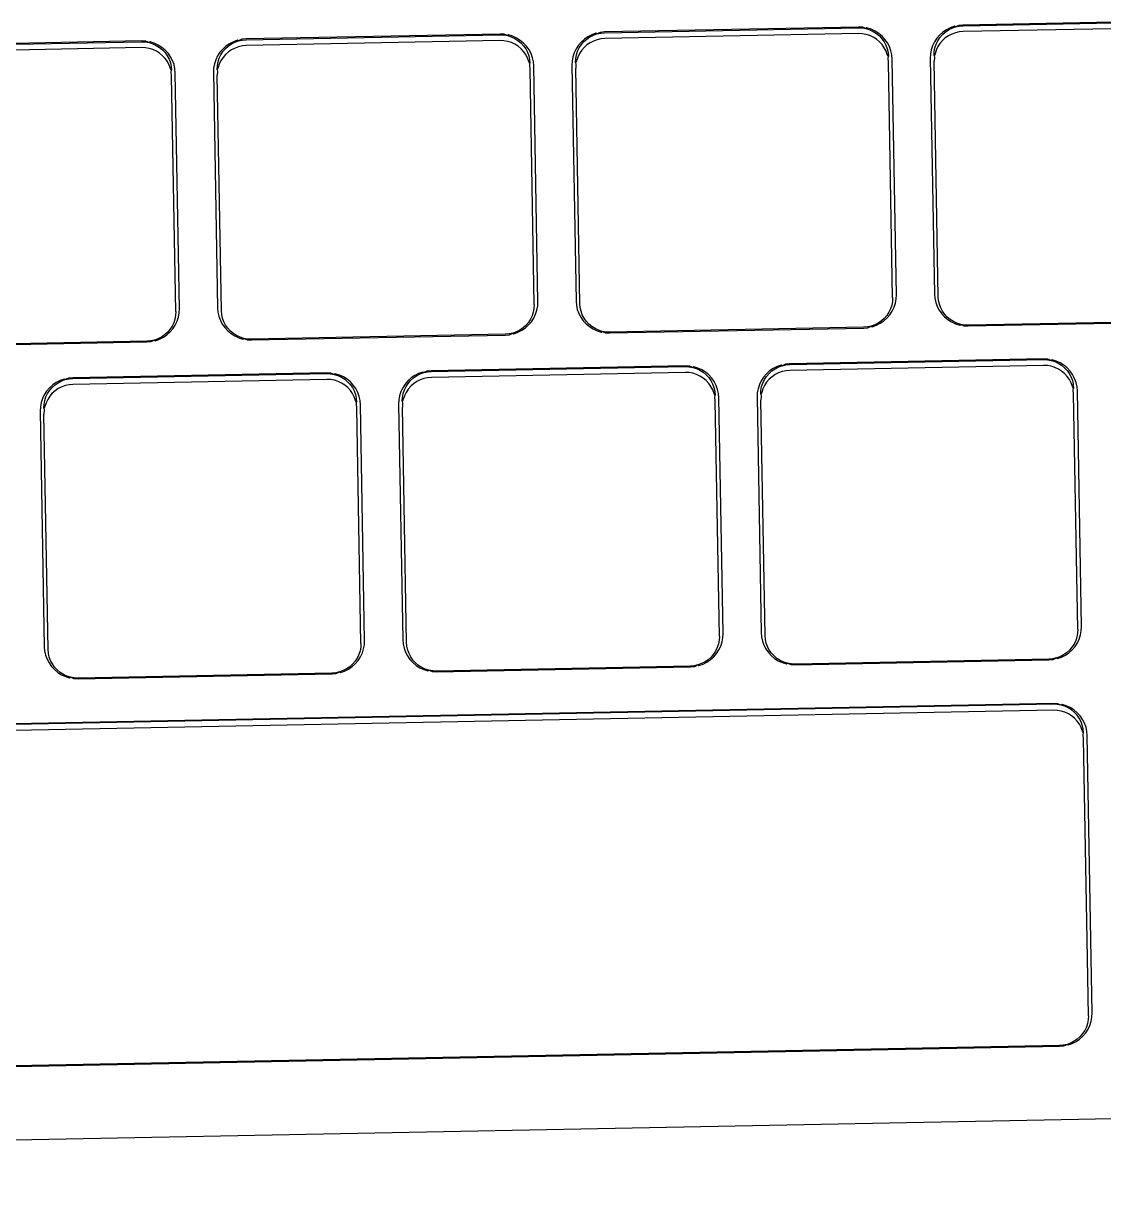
# Model space of a CAD drawing. Header units: millimetres. Extents: x -9564 to 100156, y -26854 to 24346.
# Drawn here: x 67080.6 to 67130.9, y -3051.8 to -2997.9 of the extents above; entities that cross this region are included whole.
import ezdxf

# ---------------------------------------------------------------- set-up
doc = ezdxf.new("R2010")
doc.units = ezdxf.units.MM
doc.header["$LTSCALE"] = 100
doc.layers.add('Muebles', color=112, linetype='Continuous')

msp = doc.modelspace()

# ---------------------------------------------------------------- linework, layer by layer
at = {"layer": 'Muebles'}
for p, q in [((67136.115, -2997.787), (67124.298, -2998.018)), ((67107.621, -2998.343), (67107.424, -2998.359)), ((67119.438, -2998.112), (67107.621, -2998.343)), ((67107.627, -2998.378), (67119.432, -2998.147)), ((67119.432, -2998.147), (67119.612, -2998.156)), ((67119.635, -2998.121), (67119.438, -2998.112)), ((67119.612, -2998.156), (67119.789, -2998.187)), ((67119.789, -2998.187), (67119.635, -2998.121)), ((67119.834, -2998.156), (67119.789, -2998.187)), ((67119.789, -2998.187), (67119.96, -2998.24)), ((67120.028, -2998.217), (67119.834, -2998.156)), ((67119.96, -2998.24), (67120.122, -2998.315)), ((67120.211, -2998.302), (67120.028, -2998.217)), ((67120.122, -2998.315), (67120.273, -2998.41)), ((67120.382, -2998.409), (67120.211, -2998.302)), ((67123.532, -2998.237), (67123.365, -2998.351)), ((67123.474, -2998.348), (67123.621, -2998.247)), ((67123.712, -2998.145), (67123.532, -2998.237)), ((67123.621, -2998.247), (67123.781, -2998.166)), ((67123.903, -2998.077), (67123.712, -2998.145)), ((67123.781, -2998.166), (67123.95, -2998.105)), ((67123.95, -2998.105), (67123.903, -2998.077)), ((67124.102, -2998.034), (67123.95, -2998.105)), ((67123.95, -2998.105), (67124.126, -2998.068)), ((67124.131, -2998.341), (67123.955, -2998.378)), ((67124.298, -2998.018), (67124.102, -2998.034)), ((67124.126, -2998.068), (67124.305, -2998.052)), ((67124.31, -2998.325), (67124.131, -2998.341)), ((67124.305, -2998.052), (67136.11, -2997.822)), ((67136.115, -2998.095), (67124.31, -2998.325)), ((67086.082, -2998.762), (67074.265, -2998.993)), ((67074.271, -2999.028), (67086.077, -2998.798)), ((67086.077, -2998.798), (67086.256, -2998.806)), ((67086.279, -2998.771), (67086.082, -2998.762)), ((67086.256, -2998.806), (67086.433, -2998.837)), ((67086.433, -2998.837), (67086.279, -2998.771)), ((67086.479, -2998.806), (67086.433, -2998.837)), ((67086.433, -2998.837), (67086.604, -2998.89)), ((67086.672, -2998.867), (67086.479, -2998.806)), ((67086.856, -2998.952), (67086.672, -2998.867)), ((67090.357, -2998.795), (67090.176, -2998.887)), ((67090.266, -2998.897), (67090.426, -2998.816)), ((67090.548, -2998.727), (67090.357, -2998.795)), ((67090.426, -2998.816), (67090.595, -2998.756)), ((67090.595, -2998.756), (67090.548, -2998.727)), ((67090.746, -2998.684), (67090.595, -2998.756)), ((67090.595, -2998.756), (67090.77, -2998.718)), ((67090.943, -2998.668), (67090.746, -2998.684)), ((67090.77, -2998.718), (67090.949, -2998.703)), ((67102.76, -2998.437), (67090.943, -2998.668)), ((67090.949, -2998.703), (67102.755, -2998.473)), ((67102.759, -2998.746), (67090.954, -2998.976)), ((67102.755, -2998.473), (67102.934, -2998.481)), ((67102.939, -2998.754), (67102.759, -2998.746)), ((67102.957, -2998.446), (67102.76, -2998.437)), ((67102.934, -2998.481), (67103.111, -2998.512)), ((67103.116, -2998.785), (67102.939, -2998.754)), ((67103.111, -2998.512), (67102.957, -2998.446)), ((67103.157, -2998.481), (67103.111, -2998.512)), ((67103.111, -2998.512), (67103.282, -2998.565)), ((67103.287, -2998.838), (67103.116, -2998.785)), ((67103.35, -2998.542), (67103.157, -2998.481)), ((67103.282, -2998.565), (67103.444, -2998.64)), ((67103.449, -2998.913), (67103.287, -2998.838)), ((67103.534, -2998.627), (67103.35, -2998.542)), ((67103.444, -2998.64), (67103.596, -2998.736)), ((67103.704, -2998.734), (67103.534, -2998.627)), ((67103.596, -2998.736), (67103.733, -2998.849)), ((67103.859, -2998.863), (67103.704, -2998.734)), ((67103.733, -2998.849), (67103.853, -2998.98)), ((67103.995, -2999.01), (67103.859, -2998.863)), ((67106.537, -2998.811), (67106.406, -2998.963)), ((67106.687, -2998.676), (67106.537, -2998.811)), ((67106.547, -2998.928), (67106.663, -2998.792)), ((67106.663, -2998.792), (67106.796, -2998.673)), ((67106.854, -2998.562), (67106.687, -2998.676)), ((67106.796, -2998.673), (67106.944, -2998.572)), ((67106.948, -2998.845), (67106.801, -2998.946)), ((67107.034, -2998.47), (67106.854, -2998.562)), ((67106.944, -2998.572), (67107.103, -2998.491)), ((67107.108, -2998.764), (67106.948, -2998.845)), ((67107.226, -2998.402), (67107.034, -2998.47)), ((67107.103, -2998.491), (67107.272, -2998.431)), ((67107.277, -2998.704), (67107.108, -2998.764)), ((67107.272, -2998.431), (67107.226, -2998.402)), ((67107.424, -2998.359), (67107.272, -2998.431)), ((67107.272, -2998.431), (67107.448, -2998.393)), ((67107.453, -2998.666), (67107.277, -2998.704)), ((67107.448, -2998.393), (67107.627, -2998.378)), ((67107.632, -2998.651), (67107.453, -2998.666)), ((67119.437, -2998.42), (67107.632, -2998.651)), ((67119.617, -2998.429), (67119.437, -2998.42)), ((67119.793, -2998.46), (67119.617, -2998.429)), ((67119.965, -2998.513), (67119.793, -2998.46)), ((67120.127, -2998.588), (67119.965, -2998.513)), ((67120.278, -2998.683), (67120.127, -2998.588)), ((67120.273, -2998.41), (67120.41, -2998.524)), ((67120.415, -2998.797), (67120.278, -2998.683)), ((67120.537, -2998.538), (67120.382, -2998.409)), ((67120.41, -2998.524), (67120.531, -2998.655)), ((67120.536, -2998.928), (67120.415, -2998.797)), ((67120.531, -2998.655), (67120.634, -2998.8)), ((67120.673, -2998.685), (67120.537, -2998.538)), ((67120.634, -2998.8), (67120.716, -2998.957)), ((67120.788, -2998.848), (67120.673, -2998.685)), ((67120.881, -2999.025), (67120.788, -2998.848)), ((67122.975, -2998.806), (67122.888, -2998.986)), ((67123.084, -2998.638), (67122.975, -2998.806)), ((67123.051, -2998.912), (67123.127, -2998.751)), ((67123.215, -2998.485), (67123.084, -2998.638)), ((67123.127, -2998.751), (67123.225, -2998.603)), ((67123.229, -2998.876), (67123.132, -2999.025)), ((67123.365, -2998.351), (67123.215, -2998.485)), ((67123.225, -2998.603), (67123.341, -2998.467)), ((67123.346, -2998.74), (67123.229, -2998.876)), ((67123.341, -2998.467), (67123.474, -2998.348)), ((67123.479, -2998.621), (67123.346, -2998.74)), ((67123.626, -2998.52), (67123.479, -2998.621)), ((67123.786, -2998.439), (67123.626, -2998.52)), ((67123.955, -2998.378), (67123.786, -2998.439)), ((67086.082, -2999.071), (67074.276, -2999.301)), ((67086.261, -2999.079), (67086.082, -2999.071)), ((67086.438, -2999.11), (67086.261, -2999.079)), ((67086.609, -2999.163), (67086.438, -2999.11)), ((67086.604, -2998.89), (67086.767, -2998.965)), ((67086.772, -2999.238), (67086.609, -2999.163)), ((67086.767, -2998.965), (67086.918, -2999.061)), ((67086.923, -2999.334), (67086.772, -2999.238)), ((67087.026, -2999.059), (67086.856, -2998.952)), ((67086.918, -2999.061), (67087.055, -2999.175)), ((67087.06, -2999.448), (67086.923, -2999.334)), ((67087.181, -2999.188), (67087.026, -2999.059)), ((67087.055, -2999.175), (67087.176, -2999.305)), ((67087.176, -2999.305), (67087.278, -2999.45)), ((67087.317, -2999.335), (67087.181, -2999.188)), ((67087.433, -2999.499), (67087.317, -2999.335)), ((67089.729, -2999.288), (67089.619, -2999.456)), ((67089.695, -2999.562), (67089.772, -2999.402)), ((67089.86, -2999.136), (67089.729, -2999.288)), ((67089.772, -2999.402), (67089.869, -2999.253)), ((67090.01, -2999.001), (67089.86, -2999.136)), ((67089.869, -2999.253), (67089.985, -2999.117)), ((67089.99, -2999.39), (67089.874, -2999.526)), ((67089.985, -2999.117), (67090.118, -2998.998)), ((67090.123, -2999.271), (67089.99, -2999.39)), ((67090.176, -2998.887), (67090.01, -2999.001)), ((67090.118, -2998.998), (67090.266, -2998.897)), ((67090.271, -2999.17), (67090.123, -2999.271)), ((67090.43, -2999.089), (67090.271, -2999.17)), ((67090.599, -2999.029), (67090.43, -2999.089)), ((67090.775, -2998.991), (67090.599, -2999.029)), ((67090.954, -2998.976), (67090.775, -2998.991)), ((67103.6, -2999.009), (67103.449, -2998.913)), ((67103.737, -2999.123), (67103.6, -2999.009)), ((67103.858, -2999.253), (67103.737, -2999.123)), ((67103.853, -2998.98), (67103.956, -2999.125)), ((67103.961, -2999.398), (67103.858, -2999.253)), ((67103.956, -2999.125), (67104.038, -2999.282)), ((67104.043, -2999.555), (67103.961, -2999.398)), ((67104.11, -2999.174), (67103.995, -2999.01)), ((67104.038, -2999.282), (67104.099, -2999.449)), ((67104.203, -2999.35), (67104.11, -2999.174)), ((67104.271, -2999.538), (67104.203, -2999.35)), ((67106.211, -2999.311), (67106.149, -2999.501)), ((67106.297, -2999.131), (67106.211, -2999.311)), ((67106.286, -2999.579), (67106.318, -2999.405)), ((67106.406, -2998.963), (67106.297, -2999.131)), ((67106.318, -2999.405), (67106.373, -2999.237)), ((67106.373, -2999.237), (67106.45, -2999.077)), ((67106.454, -2999.35), (67106.378, -2999.51)), ((67106.45, -2999.077), (67106.547, -2998.928)), ((67106.552, -2999.201), (67106.454, -2999.35)), ((67106.668, -2999.065), (67106.552, -2999.201)), ((67106.801, -2998.946), (67106.668, -2999.065)), ((67120.638, -2999.073), (67120.536, -2998.928)), ((67120.721, -2999.23), (67120.638, -2999.073)), ((67120.716, -2998.957), (67120.777, -2999.123)), ((67120.781, -2999.396), (67120.721, -2999.23)), ((67120.777, -2999.123), (67120.815, -2999.296)), ((67120.829, -2999.472), (67120.781, -2999.396)), ((67120.815, -2999.296), (67120.829, -2999.472)), ((67120.949, -2999.213), (67120.881, -2999.025)), ((67120.992, -2999.407), (67120.949, -2999.213)), ((67121.008, -2999.6), (67120.992, -2999.407)), ((67122.791, -2999.372), (67122.781, -2999.565)), ((67122.827, -2999.176), (67122.791, -2999.372)), ((67122.888, -2998.986), (67122.827, -2999.176)), ((67122.955, -2999.431), (67122.964, -2999.254)), ((67123.001, -2999.353), (67122.955, -2999.431)), ((67122.964, -2999.254), (67122.996, -2999.08)), ((67122.996, -2999.08), (67123.051, -2998.912)), ((67123.056, -2999.185), (67123.001, -2999.353)), ((67123.132, -2999.025), (67123.056, -2999.185)), ((67087.18, -2999.578), (67087.06, -2999.448)), ((67087.283, -2999.723), (67087.18, -2999.578)), ((67087.278, -2999.45), (67087.36, -2999.607)), ((67087.365, -2999.88), (67087.283, -2999.723)), ((67087.36, -2999.607), (67087.421, -2999.774)), ((67087.426, -3000.047), (67087.365, -2999.88)), ((67087.421, -2999.774), (67087.459, -2999.946)), ((67087.525, -2999.676), (67087.433, -2999.499)), ((67087.459, -2999.946), (67087.474, -3000.123)), ((67087.594, -2999.863), (67087.525, -2999.676)), ((67087.637, -3000.057), (67087.594, -2999.863)), ((67089.471, -2999.826), (67089.435, -3000.022)), ((67089.533, -2999.636), (67089.471, -2999.826)), ((67089.619, -2999.456), (67089.533, -2999.636)), ((67089.6, -3000.081), (67089.608, -2999.904)), ((67089.608, -2999.904), (67089.64, -2999.73)), ((67089.64, -2999.73), (67089.695, -2999.562)), ((67089.7, -2999.835), (67089.645, -3000.003)), ((67089.777, -2999.675), (67089.7, -2999.835)), ((67089.874, -2999.526), (67089.777, -2999.675)), ((67104.104, -2999.722), (67104.043, -2999.555)), ((67104.099, -2999.449), (67104.137, -2999.621)), ((67104.152, -2999.797), (67104.104, -2999.722)), ((67104.137, -2999.621), (67104.152, -2999.797)), ((67104.142, -2999.894), (67104.152, -2999.797)), ((67104.157, -3000.07), (67104.142, -2999.894)), ((67104.314, -2999.732), (67104.271, -2999.538)), ((67104.331, -2999.925), (67104.314, -2999.732)), ((67104.524, -3010.896), (67104.331, -2999.925)), ((67106.113, -2999.697), (67106.103, -2999.89)), ((67106.103, -2999.89), (67106.297, -3010.862)), ((67106.149, -2999.501), (67106.113, -2999.697)), ((67106.278, -2999.756), (67106.286, -2999.579)), ((67106.323, -2999.678), (67106.278, -2999.756)), ((67106.278, -2999.756), (67106.291, -2999.852)), ((67106.291, -2999.852), (67106.282, -3000.029)), ((67106.378, -2999.51), (67106.323, -2999.678)), ((67120.819, -2999.569), (67120.829, -2999.472)), ((67120.834, -2999.745), (67120.819, -2999.569)), ((67121.028, -3010.706), (67120.834, -2999.745)), ((67121.202, -3010.571), (67121.008, -2999.6)), ((67122.781, -2999.565), (67122.975, -3010.537)), ((67122.955, -2999.431), (67122.969, -2999.527)), ((67122.969, -2999.527), (67122.96, -2999.704)), ((67123.154, -3010.664), (67122.96, -2999.704)), ((67087.474, -3000.123), (67087.426, -3000.047)), ((67087.464, -3000.219), (67087.474, -3000.123)), ((67087.479, -3000.396), (67087.464, -3000.219)), ((67087.672, -3011.356), (67087.479, -3000.396)), ((67087.653, -3000.25), (67087.637, -3000.057)), ((67087.846, -3011.222), (67087.653, -3000.25)), ((67089.435, -3000.022), (67089.426, -3000.216)), ((67089.426, -3000.216), (67089.619, -3011.187)), ((67089.645, -3000.003), (67089.6, -3000.081)), ((67089.6, -3000.081), (67089.613, -3000.177)), ((67089.613, -3000.177), (67089.605, -3000.354)), ((67089.798, -3011.315), (67089.605, -3000.354)), ((67104.35, -3011.031), (67104.157, -3000.07)), ((67106.476, -3010.989), (67106.282, -3000.029)), ((67121.028, -3010.706), (67121.019, -3010.882)), ((67121.192, -3010.765), (67121.202, -3010.571)), ((67122.975, -3010.537), (67122.991, -3010.73)), ((67122.991, -3010.73), (67123.034, -3010.924)), ((67123.168, -3010.841), (67123.154, -3010.664)), ((67087.837, -3011.415), (67087.846, -3011.222)), ((67089.619, -3011.187), (67089.635, -3011.38)), ((67104.341, -3011.208), (67104.309, -3011.382)), ((67104.35, -3011.031), (67104.341, -3011.208)), ((67104.479, -3011.286), (67104.515, -3011.09)), ((67104.515, -3011.09), (67104.524, -3010.896)), ((67106.297, -3010.862), (67106.313, -3011.055)), ((67106.313, -3011.055), (67106.356, -3011.249)), ((67106.356, -3011.249), (67106.424, -3011.436)), ((67106.491, -3011.166), (67106.476, -3010.989)), ((67106.529, -3011.338), (67106.491, -3011.166)), ((67120.932, -3011.225), (67120.856, -3011.385)), ((67120.987, -3011.057), (67120.932, -3011.225)), ((67121.019, -3010.882), (67120.987, -3011.057)), ((67121.008, -3011.331), (67121.095, -3011.15)), ((67121.095, -3011.15), (67121.156, -3010.961)), ((67121.156, -3010.961), (67121.192, -3010.765)), ((67123.034, -3010.924), (67123.102, -3011.111)), ((67123.102, -3011.111), (67123.195, -3011.288)), ((67123.207, -3011.013), (67123.168, -3010.841)), ((67123.267, -3011.18), (67123.207, -3011.013)), ((67123.349, -3011.337), (67123.267, -3011.18)), ((67087.632, -3011.707), (67087.577, -3011.875)), ((67087.663, -3011.533), (67087.632, -3011.707)), ((67087.653, -3011.981), (67087.739, -3011.801)), ((67087.672, -3011.356), (67087.663, -3011.533)), ((67087.739, -3011.801), (67087.801, -3011.611)), ((67087.801, -3011.611), (67087.837, -3011.415)), ((67089.635, -3011.38), (67089.678, -3011.574)), ((67089.678, -3011.574), (67089.747, -3011.762)), ((67089.747, -3011.762), (67089.839, -3011.938)), ((67089.813, -3011.491), (67089.798, -3011.315)), ((67089.851, -3011.663), (67089.813, -3011.491)), ((67089.912, -3011.83), (67089.851, -3011.663)), ((67104.178, -3011.71), (67104.081, -3011.859)), ((67104.254, -3011.55), (67104.178, -3011.71)), ((67104.221, -3011.824), (67104.331, -3011.656)), ((67104.309, -3011.382), (67104.254, -3011.55)), ((67104.331, -3011.656), (67104.417, -3011.476)), ((67104.417, -3011.476), (67104.479, -3011.286)), ((67106.424, -3011.436), (67106.517, -3011.613)), ((67106.517, -3011.613), (67106.632, -3011.777)), ((67106.589, -3011.505), (67106.529, -3011.338)), ((67106.672, -3011.662), (67106.589, -3011.505)), ((67106.632, -3011.777), (67106.769, -3011.924)), ((67106.774, -3011.807), (67106.672, -3011.662)), ((67106.895, -3011.937), (67106.774, -3011.807)), ((67120.509, -3011.789), (67120.362, -3011.89)), ((67120.451, -3011.9), (67120.618, -3011.786)), ((67120.642, -3011.669), (67120.509, -3011.789)), ((67120.618, -3011.786), (67120.768, -3011.651)), ((67120.758, -3011.534), (67120.642, -3011.669)), ((67120.856, -3011.385), (67120.758, -3011.534)), ((67120.768, -3011.651), (67120.899, -3011.499)), ((67120.899, -3011.499), (67121.008, -3011.331)), ((67123.195, -3011.288), (67123.31, -3011.452)), ((67123.31, -3011.452), (67123.446, -3011.599)), ((67123.452, -3011.482), (67123.349, -3011.337)), ((67123.446, -3011.599), (67123.601, -3011.728)), ((67123.573, -3011.612), (67123.452, -3011.482)), ((67123.71, -3011.726), (67123.573, -3011.612)), ((67123.601, -3011.728), (67123.772, -3011.835)), ((67123.861, -3011.822), (67123.71, -3011.726)), ((67124.023, -3011.897), (67123.861, -3011.822)), ((67124.545, -3012.024), (67136.362, -3011.794)), ((67136.356, -3011.759), (67124.551, -3011.989)), ((67087.287, -3012.32), (67087.154, -3012.439)), ((67087.262, -3012.436), (67087.412, -3012.301)), ((67087.403, -3012.184), (67087.287, -3012.32)), ((67087.5, -3012.035), (67087.403, -3012.184)), ((67087.412, -3012.301), (67087.543, -3012.149)), ((67087.577, -3011.875), (67087.5, -3012.035)), ((67087.543, -3012.149), (67087.653, -3011.981)), ((67089.839, -3011.938), (67089.955, -3012.102)), ((67089.994, -3011.987), (67089.912, -3011.83)), ((67089.955, -3012.102), (67090.091, -3012.249)), ((67090.096, -3012.132), (67089.994, -3011.987)), ((67090.091, -3012.249), (67090.246, -3012.378)), ((67090.217, -3012.262), (67090.096, -3012.132)), ((67090.354, -3012.376), (67090.217, -3012.262)), ((67103.355, -3012.356), (67103.18, -3012.394)), ((67103.204, -3012.428), (67103.355, -3012.356)), ((67103.524, -3012.296), (67103.355, -3012.356)), ((67103.355, -3012.356), (67103.402, -3012.385)), ((67103.402, -3012.385), (67103.593, -3012.317)), ((67103.684, -3012.215), (67103.524, -3012.296)), ((67103.593, -3012.317), (67103.773, -3012.225)), ((67103.832, -3012.114), (67103.684, -3012.215)), ((67103.773, -3012.225), (67103.94, -3012.111)), ((67103.965, -3011.995), (67103.832, -3012.114)), ((67103.94, -3012.111), (67104.09, -3011.976)), ((67104.081, -3011.859), (67103.965, -3011.995)), ((67104.09, -3011.976), (67104.221, -3011.824)), ((67106.769, -3011.924), (67106.923, -3012.053)), ((67107.032, -3012.051), (67106.895, -3011.937)), ((67106.923, -3012.053), (67107.094, -3012.16)), ((67107.183, -3012.147), (67107.032, -3012.051)), ((67107.094, -3012.16), (67107.277, -3012.245)), ((67107.346, -3012.222), (67107.183, -3012.147)), ((67107.277, -3012.245), (67107.471, -3012.306)), ((67107.517, -3012.275), (67107.346, -3012.222)), ((67107.471, -3012.306), (67107.517, -3012.275)), ((67107.693, -3012.306), (67107.517, -3012.275)), ((67107.517, -3012.275), (67107.671, -3012.341)), ((67107.671, -3012.341), (67107.868, -3012.35)), ((67107.873, -3012.314), (67107.693, -3012.306)), ((67107.868, -3012.35), (67119.685, -3012.119)), ((67119.678, -3012.084), (67107.873, -3012.314)), ((67119.857, -3012.069), (67119.678, -3012.084)), ((67119.685, -3012.119), (67119.881, -3012.103)), ((67120.033, -3012.031), (67119.857, -3012.069)), ((67119.881, -3012.103), (67120.033, -3012.031)), ((67120.202, -3011.971), (67120.033, -3012.031)), ((67120.033, -3012.031), (67120.08, -3012.06)), ((67120.08, -3012.06), (67120.271, -3011.992)), ((67120.362, -3011.89), (67120.202, -3011.971)), ((67120.271, -3011.992), (67120.451, -3011.9)), ((67123.772, -3011.835), (67123.955, -3011.92)), ((67123.955, -3011.92), (67124.149, -3011.98)), ((67124.194, -3011.95), (67124.023, -3011.897)), ((67124.149, -3011.98), (67124.194, -3011.95)), ((67124.371, -3011.981), (67124.194, -3011.95)), ((67124.194, -3011.95), (67124.348, -3012.016)), ((67124.348, -3012.016), (67124.545, -3012.024)), ((67124.551, -3011.989), (67124.371, -3011.981)), ((67074.512, -3013), (67086.329, -3012.769)), ((67086.323, -3012.734), (67074.517, -3012.965)), ((67086.502, -3012.719), (67086.323, -3012.734)), ((67086.329, -3012.769), (67086.526, -3012.753)), ((67086.677, -3012.681), (67086.502, -3012.719)), ((67086.526, -3012.753), (67086.677, -3012.681)), ((67086.846, -3012.621), (67086.677, -3012.681)), ((67086.677, -3012.681), (67086.724, -3012.71)), ((67086.724, -3012.71), (67086.915, -3012.642)), ((67087.006, -3012.54), (67086.846, -3012.621)), ((67086.915, -3012.642), (67087.096, -3012.55)), ((67087.154, -3012.439), (67087.006, -3012.54)), ((67087.096, -3012.55), (67087.262, -3012.436)), ((67090.246, -3012.378), (67090.416, -3012.485)), ((67090.505, -3012.472), (67090.354, -3012.376)), ((67090.416, -3012.485), (67090.6, -3012.57)), ((67090.668, -3012.547), (67090.505, -3012.472)), ((67090.6, -3012.57), (67090.793, -3012.631)), ((67090.839, -3012.6), (67090.668, -3012.547)), ((67090.793, -3012.631), (67090.839, -3012.6)), ((67091.016, -3012.631), (67090.839, -3012.6)), ((67090.839, -3012.6), (67090.993, -3012.666)), ((67090.993, -3012.666), (67091.19, -3012.675)), ((67091.195, -3012.639), (67091.016, -3012.631)), ((67091.19, -3012.675), (67103.007, -3012.444)), ((67103, -3012.409), (67091.195, -3012.639)), ((67103.18, -3012.394), (67103, -3012.409)), ((67103.007, -3012.444), (67103.204, -3012.428)), ((67111.375, -3013.878), (67099.558, -3014.108)), ((67099.564, -3014.143), (67111.37, -3013.913)), ((67111.37, -3013.913), (67111.549, -3013.921)), ((67111.572, -3013.887), (67111.375, -3013.878)), ((67111.549, -3013.921), (67111.726, -3013.952)), ((67111.726, -3013.952), (67111.572, -3013.887)), ((67111.772, -3013.922), (67111.726, -3013.952)), ((67111.726, -3013.952), (67111.897, -3014.006)), ((67111.965, -3013.982), (67111.772, -3013.922)), ((67115.65, -3013.911), (67115.469, -3014.002)), ((67115.559, -3014.013), (67115.718, -3013.931)), ((67115.841, -3013.843), (67115.65, -3013.911)), ((67115.718, -3013.931), (67115.887, -3013.871)), ((67115.887, -3013.871), (67115.841, -3013.843)), ((67116.039, -3013.8), (67115.887, -3013.871)), ((67115.887, -3013.871), (67116.063, -3013.833)), ((67116.236, -3013.783), (67116.039, -3013.8)), ((67116.063, -3013.833), (67116.242, -3013.818)), ((67128.053, -3013.553), (67116.236, -3013.783)), ((67116.242, -3013.818), (67128.047, -3013.588)), ((67128.052, -3013.861), (67116.247, -3014.091)), ((67128.047, -3013.588), (67128.227, -3013.596)), ((67128.232, -3013.869), (67128.052, -3013.861)), ((67128.25, -3013.562), (67128.053, -3013.553)), ((67128.227, -3013.596), (67128.404, -3013.627)), ((67128.409, -3013.9), (67128.232, -3013.869)), ((67128.404, -3013.627), (67128.25, -3013.562)), ((67128.45, -3013.597), (67128.404, -3013.627)), ((67128.404, -3013.627), (67128.575, -3013.681)), ((67128.58, -3013.954), (67128.409, -3013.9)), ((67128.643, -3013.657), (67128.45, -3013.597)), ((67128.575, -3013.681), (67128.737, -3013.756)), ((67128.742, -3014.029), (67128.58, -3013.954)), ((67128.826, -3013.742), (67128.643, -3013.657)), ((67128.737, -3013.756), (67128.888, -3013.851)), ((67128.997, -3013.85), (67128.826, -3013.742)), ((67128.888, -3013.851), (67129.026, -3013.965)), ((67129.152, -3013.978), (67128.997, -3013.85)), ((67129.026, -3013.965), (67129.146, -3014.096)), ((67129.288, -3014.126), (67129.152, -3013.978)), ((67082.485, -3014.493), (67082.294, -3014.561)), ((67082.532, -3014.521), (67082.485, -3014.493)), ((67082.684, -3014.45), (67082.532, -3014.521)), ((67082.532, -3014.521), (67082.708, -3014.483)), ((67082.88, -3014.433), (67082.684, -3014.45)), ((67082.708, -3014.483), (67082.887, -3014.468)), ((67094.697, -3014.203), (67082.88, -3014.433)), ((67082.887, -3014.468), (67094.692, -3014.238)), ((67094.697, -3014.511), (67082.891, -3014.741)), ((67094.692, -3014.238), (67094.871, -3014.246)), ((67094.894, -3014.212), (67094.697, -3014.203)), ((67094.876, -3014.519), (67094.697, -3014.511)), ((67094.871, -3014.246), (67095.048, -3014.277)), ((67095.053, -3014.55), (67094.876, -3014.519)), ((67095.048, -3014.277), (67094.894, -3014.212)), ((67095.094, -3014.247), (67095.048, -3014.277)), ((67095.048, -3014.277), (67095.219, -3014.331)), ((67095.287, -3014.308), (67095.094, -3014.247)), ((67095.219, -3014.331), (67095.382, -3014.406)), ((67095.471, -3014.392), (67095.287, -3014.308)), ((67095.382, -3014.406), (67095.533, -3014.501)), ((67095.641, -3014.5), (67095.471, -3014.392)), ((67095.533, -3014.501), (67095.67, -3014.615)), ((67095.796, -3014.628), (67095.641, -3014.5)), ((67098.625, -3014.442), (67098.475, -3014.576)), ((67098.6, -3014.558), (67098.733, -3014.439)), ((67098.791, -3014.328), (67098.625, -3014.442)), ((67098.733, -3014.439), (67098.881, -3014.338)), ((67098.972, -3014.236), (67098.791, -3014.328)), ((67098.881, -3014.338), (67099.041, -3014.256)), ((67099.163, -3014.168), (67098.972, -3014.236)), ((67099.041, -3014.256), (67099.21, -3014.196)), ((67099.215, -3014.469), (67099.045, -3014.529)), ((67099.21, -3014.196), (67099.163, -3014.168)), ((67099.361, -3014.125), (67099.21, -3014.196)), ((67099.21, -3014.196), (67099.385, -3014.158)), ((67099.39, -3014.431), (67099.215, -3014.469)), ((67099.558, -3014.108), (67099.361, -3014.125)), ((67099.385, -3014.158), (67099.564, -3014.143)), ((67099.569, -3014.416), (67099.39, -3014.431)), ((67111.375, -3014.186), (67099.569, -3014.416)), ((67111.554, -3014.194), (67111.375, -3014.186)), ((67111.731, -3014.225), (67111.554, -3014.194)), ((67111.902, -3014.279), (67111.731, -3014.225)), ((67111.897, -3014.006), (67112.06, -3014.081)), ((67112.064, -3014.354), (67111.902, -3014.279)), ((67112.149, -3014.067), (67111.965, -3013.982)), ((67112.06, -3014.081), (67112.211, -3014.176)), ((67112.215, -3014.449), (67112.064, -3014.354)), ((67112.319, -3014.175), (67112.149, -3014.067)), ((67112.211, -3014.176), (67112.348, -3014.29)), ((67112.353, -3014.563), (67112.215, -3014.449)), ((67112.474, -3014.303), (67112.319, -3014.175)), ((67112.348, -3014.29), (67112.469, -3014.421)), ((67112.469, -3014.421), (67112.571, -3014.566)), ((67112.61, -3014.451), (67112.474, -3014.303)), ((67112.726, -3014.614), (67112.61, -3014.451)), ((67115.022, -3014.404), (67114.912, -3014.572)), ((67114.988, -3014.677), (67115.065, -3014.517)), ((67115.152, -3014.251), (67115.022, -3014.404)), ((67115.065, -3014.517), (67115.162, -3014.368)), ((67115.302, -3014.117), (67115.152, -3014.251)), ((67115.162, -3014.368), (67115.278, -3014.233)), ((67115.283, -3014.506), (67115.167, -3014.641)), ((67115.278, -3014.233), (67115.411, -3014.114)), ((67115.416, -3014.387), (67115.283, -3014.506)), ((67115.469, -3014.002), (67115.302, -3014.117)), ((67115.411, -3014.114), (67115.559, -3014.013)), ((67115.563, -3014.286), (67115.416, -3014.387)), ((67115.723, -3014.204), (67115.563, -3014.286)), ((67115.892, -3014.144), (67115.723, -3014.204)), ((67116.068, -3014.106), (67115.892, -3014.144)), ((67116.247, -3014.091), (67116.068, -3014.106)), ((67128.893, -3014.124), (67128.742, -3014.029)), ((67129.03, -3014.238), (67128.893, -3014.124)), ((67129.151, -3014.369), (67129.03, -3014.238)), ((67129.146, -3014.096), (67129.249, -3014.241)), ((67129.253, -3014.514), (67129.151, -3014.369)), ((67129.249, -3014.241), (67129.331, -3014.398)), ((67129.336, -3014.671), (67129.253, -3014.514)), ((67129.403, -3014.289), (67129.288, -3014.126)), ((67129.331, -3014.398), (67129.392, -3014.564)), ((67129.496, -3014.466), (67129.403, -3014.289)), ((67129.564, -3014.653), (67129.496, -3014.466)), ((67081.666, -3015.054), (67081.556, -3015.222)), ((67081.797, -3014.901), (67081.666, -3015.054)), ((67081.709, -3015.167), (67081.806, -3015.018)), ((67081.947, -3014.767), (67081.797, -3014.901)), ((67081.806, -3015.018), (67081.923, -3014.883)), ((67081.923, -3014.883), (67082.056, -3014.764)), ((67082.06, -3015.037), (67081.927, -3015.156)), ((67082.114, -3014.653), (67081.947, -3014.767)), ((67082.056, -3014.764), (67082.203, -3014.663)), ((67082.208, -3014.936), (67082.06, -3015.037)), ((67082.294, -3014.561), (67082.114, -3014.653)), ((67082.203, -3014.663), (67082.363, -3014.581)), ((67082.368, -3014.855), (67082.208, -3014.936)), ((67082.363, -3014.581), (67082.532, -3014.521)), ((67082.537, -3014.794), (67082.368, -3014.855)), ((67082.712, -3014.756), (67082.537, -3014.794)), ((67082.891, -3014.741), (67082.712, -3014.756)), ((67095.224, -3014.604), (67095.053, -3014.55)), ((67095.387, -3014.679), (67095.224, -3014.604)), ((67095.538, -3014.774), (67095.387, -3014.679)), ((67095.675, -3014.888), (67095.538, -3014.774)), ((67095.67, -3014.615), (67095.791, -3014.746)), ((67095.796, -3015.019), (67095.675, -3014.888)), ((67095.791, -3014.746), (67095.893, -3014.891)), ((67095.932, -3014.776), (67095.796, -3014.628)), ((67095.898, -3015.164), (67095.796, -3015.019)), ((67095.893, -3014.891), (67095.975, -3015.048)), ((67096.048, -3014.939), (67095.932, -3014.776)), ((67095.975, -3015.048), (67096.036, -3015.214)), ((67096.14, -3015.116), (67096.048, -3014.939)), ((67098.234, -3014.897), (67098.148, -3015.077)), ((67098.344, -3014.729), (67098.234, -3014.897)), ((67098.256, -3015.171), (67098.31, -3015.002)), ((67098.31, -3015.002), (67098.387, -3014.842)), ((67098.475, -3014.576), (67098.344, -3014.729)), ((67098.387, -3014.842), (67098.484, -3014.693)), ((67098.489, -3014.966), (67098.392, -3015.115)), ((67098.484, -3014.693), (67098.6, -3014.558)), ((67098.605, -3014.831), (67098.489, -3014.966)), ((67098.738, -3014.712), (67098.605, -3014.831)), ((67098.886, -3014.611), (67098.738, -3014.712)), ((67099.045, -3014.529), (67098.886, -3014.611)), ((67112.473, -3014.694), (67112.353, -3014.563)), ((67112.576, -3014.839), (67112.473, -3014.694)), ((67112.571, -3014.566), (67112.653, -3014.723)), ((67112.658, -3014.996), (67112.576, -3014.839)), ((67112.653, -3014.723), (67112.714, -3014.889)), ((67112.719, -3015.162), (67112.658, -3014.996)), ((67112.714, -3014.889), (67112.752, -3015.062)), ((67112.818, -3014.791), (67112.726, -3014.614)), ((67112.887, -3014.978), (67112.818, -3014.791)), ((67112.929, -3015.173), (67112.887, -3014.978)), ((67114.764, -3014.942), (67114.728, -3015.138)), ((67114.826, -3014.752), (67114.764, -3014.942)), ((67114.912, -3014.572), (67114.826, -3014.752)), ((67114.893, -3015.197), (67114.901, -3015.02)), ((67114.901, -3015.02), (67114.933, -3014.846)), ((67114.933, -3014.846), (67114.988, -3014.677)), ((67114.993, -3014.95), (67114.938, -3015.119)), ((67115.07, -3014.79), (67114.993, -3014.95)), ((67115.167, -3014.641), (67115.07, -3014.79)), ((67129.396, -3014.837), (67129.336, -3014.671)), ((67129.392, -3014.564), (67129.43, -3014.737)), ((67129.445, -3014.913), (67129.396, -3014.837)), ((67129.43, -3014.737), (67129.445, -3014.913)), ((67129.435, -3015.01), (67129.445, -3014.913)), ((67129.449, -3015.186), (67129.435, -3015.01)), ((67129.607, -3014.848), (67129.564, -3014.653)), ((67129.623, -3015.041), (67129.607, -3014.848)), ((67129.817, -3026.012), (67129.623, -3015.041)), ((67081.408, -3015.592), (67081.372, -3015.788)), ((67081.47, -3015.402), (67081.408, -3015.592)), ((67081.556, -3015.222), (67081.47, -3015.402)), ((67081.546, -3015.67), (67081.578, -3015.496)), ((67081.578, -3015.496), (67081.633, -3015.327)), ((67081.633, -3015.327), (67081.709, -3015.167)), ((67081.714, -3015.44), (67081.637, -3015.601)), ((67081.811, -3015.291), (67081.714, -3015.44)), ((67081.927, -3015.156), (67081.811, -3015.291)), ((67095.98, -3015.321), (67095.898, -3015.164)), ((67096.041, -3015.487), (67095.98, -3015.321)), ((67096.036, -3015.214), (67096.074, -3015.387)), ((67096.089, -3015.563), (67096.041, -3015.487)), ((67096.074, -3015.387), (67096.089, -3015.563)), ((67096.079, -3015.66), (67096.089, -3015.563)), ((67096.209, -3015.303), (67096.14, -3015.116)), ((67096.252, -3015.498), (67096.209, -3015.303)), ((67096.268, -3015.691), (67096.252, -3015.498)), ((67098.05, -3015.463), (67098.041, -3015.656)), ((67098.086, -3015.267), (67098.05, -3015.463)), ((67098.148, -3015.077), (67098.086, -3015.267)), ((67098.215, -3015.522), (67098.224, -3015.345)), ((67098.26, -3015.444), (67098.215, -3015.522)), ((67098.215, -3015.522), (67098.228, -3015.618)), ((67098.224, -3015.345), (67098.256, -3015.171)), ((67098.315, -3015.275), (67098.26, -3015.444)), ((67098.392, -3015.115), (67098.315, -3015.275)), ((67112.767, -3015.238), (67112.719, -3015.162)), ((67112.752, -3015.062), (67112.767, -3015.238)), ((67112.757, -3015.335), (67112.767, -3015.238)), ((67112.772, -3015.511), (67112.757, -3015.335)), ((67112.965, -3026.472), (67112.772, -3015.511)), ((67112.946, -3015.366), (67112.929, -3015.173)), ((67113.139, -3026.337), (67112.946, -3015.366)), ((67114.728, -3015.138), (67114.718, -3015.331)), ((67114.718, -3015.331), (67114.912, -3026.303)), ((67114.938, -3015.119), (67114.893, -3015.197)), ((67114.893, -3015.197), (67114.906, -3015.293)), ((67114.906, -3015.293), (67114.898, -3015.47)), ((67115.091, -3026.43), (67114.898, -3015.47)), ((67129.643, -3026.146), (67129.449, -3015.186)), ((67081.372, -3015.788), (67081.363, -3015.981)), ((67081.363, -3015.981), (67081.556, -3026.953)), ((67081.537, -3015.847), (67081.546, -3015.67)), ((67081.583, -3015.769), (67081.537, -3015.847)), ((67081.537, -3015.847), (67081.551, -3015.943)), ((67081.551, -3015.943), (67081.542, -3016.12)), ((67081.735, -3027.08), (67081.542, -3016.12)), ((67081.637, -3015.601), (67081.583, -3015.769)), ((67096.094, -3015.836), (67096.079, -3015.66)), ((67096.287, -3026.797), (67096.094, -3015.836)), ((67096.461, -3026.662), (67096.268, -3015.691)), ((67098.041, -3015.656), (67098.234, -3026.628)), ((67098.228, -3015.618), (67098.22, -3015.795)), ((67098.413, -3026.755), (67098.22, -3015.795)), ((67113.13, -3026.53), (67113.139, -3026.337)), ((67114.912, -3026.303), (67114.928, -3026.495)), ((67129.634, -3026.323), (67129.602, -3026.497)), ((67129.643, -3026.146), (67129.634, -3026.323)), ((67129.772, -3026.401), (67129.808, -3026.205)), ((67129.808, -3026.205), (67129.817, -3026.012)), ((67096.287, -3026.797), (67096.279, -3026.973)), ((67096.416, -3027.051), (67096.452, -3026.855)), ((67096.452, -3026.855), (67096.461, -3026.662)), ((67098.234, -3026.628), (67098.251, -3026.82)), ((67098.251, -3026.82), (67098.293, -3027.015)), ((67098.428, -3026.931), (67098.413, -3026.755)), ((67112.924, -3026.822), (67112.87, -3026.991)), ((67112.956, -3026.648), (67112.924, -3026.822)), ((67112.946, -3027.097), (67113.032, -3026.916)), ((67112.965, -3026.472), (67112.956, -3026.648)), ((67113.032, -3026.916), (67113.094, -3026.726)), ((67113.094, -3026.726), (67113.13, -3026.53)), ((67114.928, -3026.495), (67114.971, -3026.69)), ((67114.971, -3026.69), (67115.04, -3026.877)), ((67115.04, -3026.877), (67115.132, -3027.054)), ((67115.106, -3026.606), (67115.091, -3026.43)), ((67115.144, -3026.779), (67115.106, -3026.606)), ((67115.205, -3026.945), (67115.144, -3026.779)), ((67129.471, -3026.826), (67129.373, -3026.975)), ((67129.547, -3026.666), (67129.471, -3026.826)), ((67129.514, -3026.939), (67129.623, -3026.771)), ((67129.602, -3026.497), (67129.547, -3026.666)), ((67129.623, -3026.771), (67129.71, -3026.591)), ((67129.71, -3026.591), (67129.772, -3026.401)), ((67081.556, -3026.953), (67081.573, -3027.146)), ((67081.573, -3027.146), (67081.616, -3027.34)), ((67081.616, -3027.34), (67081.684, -3027.527)), ((67081.75, -3027.256), (67081.735, -3027.08)), ((67081.788, -3027.429), (67081.75, -3027.256)), ((67081.849, -3027.595), (67081.788, -3027.429)), ((67096.192, -3027.316), (67096.115, -3027.476)), ((67096.158, -3027.59), (67096.268, -3027.422)), ((67096.247, -3027.147), (67096.192, -3027.316)), ((67096.279, -3026.973), (67096.247, -3027.147)), ((67096.268, -3027.422), (67096.354, -3027.241)), ((67096.354, -3027.241), (67096.416, -3027.051)), ((67098.293, -3027.015), (67098.362, -3027.202)), ((67098.362, -3027.202), (67098.454, -3027.379)), ((67098.466, -3027.104), (67098.428, -3026.931)), ((67098.454, -3027.379), (67098.57, -3027.543)), ((67098.527, -3027.27), (67098.466, -3027.104)), ((67098.609, -3027.427), (67098.527, -3027.27)), ((67098.711, -3027.572), (67098.609, -3027.427)), ((67112.58, -3027.435), (67112.447, -3027.554)), ((67112.555, -3027.551), (67112.705, -3027.417)), ((67112.696, -3027.3), (67112.58, -3027.435)), ((67112.793, -3027.151), (67112.696, -3027.3)), ((67112.705, -3027.417), (67112.836, -3027.264)), ((67112.87, -3026.991), (67112.793, -3027.151)), ((67112.836, -3027.264), (67112.946, -3027.097)), ((67115.132, -3027.054), (67115.248, -3027.217)), ((67115.287, -3027.102), (67115.205, -3026.945)), ((67115.248, -3027.217), (67115.384, -3027.365)), ((67115.389, -3027.247), (67115.287, -3027.102)), ((67115.384, -3027.365), (67115.538, -3027.493)), ((67115.51, -3027.378), (67115.389, -3027.247)), ((67115.647, -3027.492), (67115.51, -3027.378)), ((67128.817, -3027.412), (67128.648, -3027.472)), ((67128.695, -3027.5), (67128.886, -3027.432)), ((67128.977, -3027.33), (67128.817, -3027.412)), ((67128.886, -3027.432), (67129.066, -3027.341)), ((67129.124, -3027.229), (67128.977, -3027.33)), ((67129.066, -3027.341), (67129.233, -3027.226)), ((67129.257, -3027.11), (67129.124, -3027.229)), ((67129.233, -3027.226), (67129.383, -3027.092)), ((67129.373, -3026.975), (67129.257, -3027.11)), ((67129.383, -3027.092), (67129.514, -3026.939)), ((67081.684, -3027.527), (67081.777, -3027.704)), ((67081.777, -3027.704), (67081.892, -3027.868)), ((67081.931, -3027.753), (67081.849, -3027.595)), ((67081.892, -3027.868), (67082.028, -3028.015)), ((67082.034, -3027.898), (67081.931, -3027.753)), ((67082.154, -3028.028), (67082.034, -3027.898)), ((67095.621, -3027.981), (67095.462, -3028.062)), ((67095.53, -3028.083), (67095.711, -3027.991)), ((67095.769, -3027.879), (67095.621, -3027.981)), ((67095.711, -3027.991), (67095.877, -3027.877)), ((67095.902, -3027.76), (67095.769, -3027.879)), ((67095.877, -3027.877), (67096.028, -3027.742)), ((67096.018, -3027.625), (67095.902, -3027.76)), ((67096.115, -3027.476), (67096.018, -3027.625)), ((67096.028, -3027.742), (67096.158, -3027.59)), ((67098.57, -3027.543), (67098.706, -3027.69)), ((67098.706, -3027.69), (67098.861, -3027.818)), ((67098.832, -3027.703), (67098.711, -3027.572)), ((67098.969, -3027.817), (67098.832, -3027.703)), ((67098.861, -3027.818), (67099.031, -3027.926)), ((67099.12, -3027.912), (67098.969, -3027.817)), ((67099.031, -3027.926), (67099.215, -3028.011)), ((67099.283, -3027.987), (67099.12, -3027.912)), ((67099.454, -3028.041), (67099.283, -3027.987)), ((67099.805, -3028.115), (67111.622, -3027.885)), ((67111.616, -3027.85), (67099.81, -3028.08)), ((67111.795, -3027.835), (67111.616, -3027.85)), ((67111.622, -3027.885), (67111.819, -3027.868)), ((67111.97, -3027.797), (67111.795, -3027.835)), ((67111.819, -3027.868), (67111.97, -3027.797)), ((67112.139, -3027.737), (67111.97, -3027.797)), ((67111.97, -3027.797), (67112.017, -3027.826)), ((67112.017, -3027.826), (67112.208, -3027.758)), ((67112.299, -3027.655), (67112.139, -3027.737)), ((67112.208, -3027.758), (67112.389, -3027.666)), ((67112.447, -3027.554), (67112.299, -3027.655)), ((67112.389, -3027.666), (67112.555, -3027.551)), ((67115.538, -3027.493), (67115.709, -3027.601)), ((67115.798, -3027.587), (67115.647, -3027.492)), ((67115.709, -3027.601), (67115.893, -3027.686)), ((67115.961, -3027.662), (67115.798, -3027.587)), ((67115.893, -3027.686), (67116.086, -3027.746)), ((67116.132, -3027.716), (67115.961, -3027.662)), ((67116.086, -3027.746), (67116.132, -3027.716)), ((67116.309, -3027.747), (67116.132, -3027.716)), ((67116.132, -3027.716), (67116.286, -3027.781)), ((67116.286, -3027.781), (67116.483, -3027.79)), ((67116.488, -3027.755), (67116.309, -3027.747)), ((67116.483, -3027.79), (67128.3, -3027.56)), ((67128.293, -3027.525), (67116.488, -3027.755)), ((67128.472, -3027.51), (67128.293, -3027.525)), ((67128.3, -3027.56), (67128.496, -3027.543)), ((67128.648, -3027.472), (67128.472, -3027.51)), ((67128.496, -3027.543), (67128.648, -3027.472)), ((67128.648, -3027.472), (67128.695, -3027.5)), ((67082.028, -3028.015), (67082.183, -3028.143)), ((67082.292, -3028.142), (67082.154, -3028.028)), ((67082.183, -3028.143), (67082.354, -3028.251)), ((67082.443, -3028.237), (67082.292, -3028.142)), ((67082.354, -3028.251), (67082.537, -3028.336)), ((67082.605, -3028.313), (67082.443, -3028.237)), ((67082.537, -3028.336), (67082.73, -3028.396)), ((67082.776, -3028.366), (67082.605, -3028.313)), ((67082.73, -3028.396), (67082.776, -3028.366)), ((67082.953, -3028.397), (67082.776, -3028.366)), ((67082.776, -3028.366), (67082.93, -3028.431)), ((67082.93, -3028.431), (67083.127, -3028.44)), ((67083.132, -3028.405), (67082.953, -3028.397)), ((67083.127, -3028.44), (67094.944, -3028.21)), ((67094.938, -3028.175), (67083.132, -3028.405)), ((67095.117, -3028.16), (67094.938, -3028.175)), ((67094.944, -3028.21), (67095.141, -3028.193)), ((67095.292, -3028.122), (67095.117, -3028.16)), ((67095.141, -3028.193), (67095.292, -3028.122)), ((67095.462, -3028.062), (67095.292, -3028.122)), ((67095.292, -3028.122), (67095.339, -3028.151)), ((67095.339, -3028.151), (67095.53, -3028.083)), ((67099.215, -3028.011), (67099.408, -3028.071)), ((67099.408, -3028.071), (67099.454, -3028.041)), ((67099.631, -3028.072), (67099.454, -3028.041)), ((67099.454, -3028.041), (67099.608, -3028.106)), ((67099.608, -3028.106), (67099.805, -3028.115)), ((67099.81, -3028.08), (67099.631, -3028.072)), ((67128.515, -3029.593), (67050.025, -3031.123)), ((67128.712, -3029.602), (67128.515, -3029.593)), ((67128.866, -3029.668), (67128.712, -3029.602)), ((67128.51, -3029.629), (67050.031, -3031.158)), ((67128.515, -3029.902), (67050.036, -3031.431)), ((67128.689, -3029.637), (67128.51, -3029.629)), ((67128.694, -3029.91), (67128.515, -3029.902)), ((67128.866, -3029.668), (67128.689, -3029.637)), ((67128.871, -3029.941), (67128.694, -3029.91)), ((67128.912, -3029.637), (67128.866, -3029.668)), ((67129.037, -3029.721), (67128.866, -3029.668)), ((67129.042, -3029.994), (67128.871, -3029.941)), ((67129.105, -3029.698), (67128.912, -3029.637)), ((67129.2, -3029.796), (67129.037, -3029.721)), ((67129.204, -3030.069), (67129.042, -3029.994)), ((67129.289, -3029.783), (67129.105, -3029.698)), ((67129.351, -3029.892), (67129.2, -3029.796)), ((67129.355, -3030.165), (67129.204, -3030.069)), ((67129.459, -3029.89), (67129.289, -3029.783)), ((67129.488, -3030.005), (67129.351, -3029.892)), ((67129.614, -3030.019), (67129.459, -3029.89)), ((67129.608, -3030.136), (67129.488, -3030.005)), ((67129.711, -3030.281), (67129.608, -3030.136)), ((67129.75, -3030.166), (67129.614, -3030.019)), ((67129.493, -3030.279), (67129.355, -3030.165)), ((67129.613, -3030.409), (67129.493, -3030.279)), ((67129.716, -3030.554), (67129.613, -3030.409)), ((67129.793, -3030.438), (67129.711, -3030.281)), ((67129.798, -3030.711), (67129.716, -3030.554)), ((67129.866, -3030.33), (67129.75, -3030.166)), ((67129.854, -3030.604), (67129.793, -3030.438)), ((67129.892, -3030.777), (67129.854, -3030.604)), ((67129.958, -3030.506), (67129.866, -3030.33)), ((67130.026, -3030.694), (67129.958, -3030.506)), ((67130.069, -3030.888), (67130.026, -3030.694)), ((67129.859, -3030.878), (67129.798, -3030.711)), ((67129.907, -3030.953), (67129.859, -3030.878)), ((67129.907, -3030.953), (67129.892, -3030.777)), ((67129.897, -3031.05), (67129.907, -3030.953)), ((67129.912, -3031.226), (67129.897, -3031.05)), ((67130.092, -3041.44), (67129.912, -3031.226)), ((67130.086, -3031.081), (67130.069, -3030.888)), ((67130.268, -3041.436), (67130.086, -3031.081)), ((67130.139, -3044.126), (67130.092, -3041.44)), ((67130.313, -3043.992), (67130.268, -3041.436)), ((67130.139, -3044.126), (67130.131, -3044.303)), ((67130.304, -3044.185), (67130.313, -3043.992)), ((67130.044, -3044.646), (67129.967, -3044.806)), ((67130.099, -3044.477), (67130.044, -3044.646)), ((67130.131, -3044.303), (67130.099, -3044.477)), ((67130.12, -3044.751), (67130.206, -3044.571)), ((67130.206, -3044.571), (67130.268, -3044.381)), ((67130.268, -3044.381), (67130.304, -3044.185)), ((67129.621, -3045.209), (67129.473, -3045.31)), ((67129.563, -3045.32), (67129.729, -3045.206)), ((67129.754, -3045.09), (67129.621, -3045.209)), ((67129.729, -3045.206), (67129.879, -3045.072)), ((67129.87, -3044.955), (67129.754, -3045.09)), ((67129.967, -3044.806), (67129.87, -3044.955)), ((67129.879, -3045.072), (67130.01, -3044.919)), ((67130.01, -3044.919), (67130.12, -3044.751)), ((67050.306, -3047.07), (67128.796, -3045.54)), ((67128.79, -3045.505), (67050.311, -3047.034)), ((67128.969, -3045.49), (67128.79, -3045.505)), ((67128.796, -3045.54), (67128.993, -3045.523)), ((67129.144, -3045.452), (67128.969, -3045.49)), ((67128.993, -3045.523), (67129.144, -3045.452)), ((67129.313, -3045.392), (67129.144, -3045.452)), ((67129.144, -3045.452), (67129.191, -3045.48)), ((67129.191, -3045.48), (67129.382, -3045.412)), ((67129.473, -3045.31), (67129.313, -3045.392)), ((67129.382, -3045.412), (67129.563, -3045.32)), ((66979.722, -3051.85), (67215.872, -3047.247))]:
    msp.add_line(p, q, dxfattribs=at)

doc.saveas('drawing.dxf')
